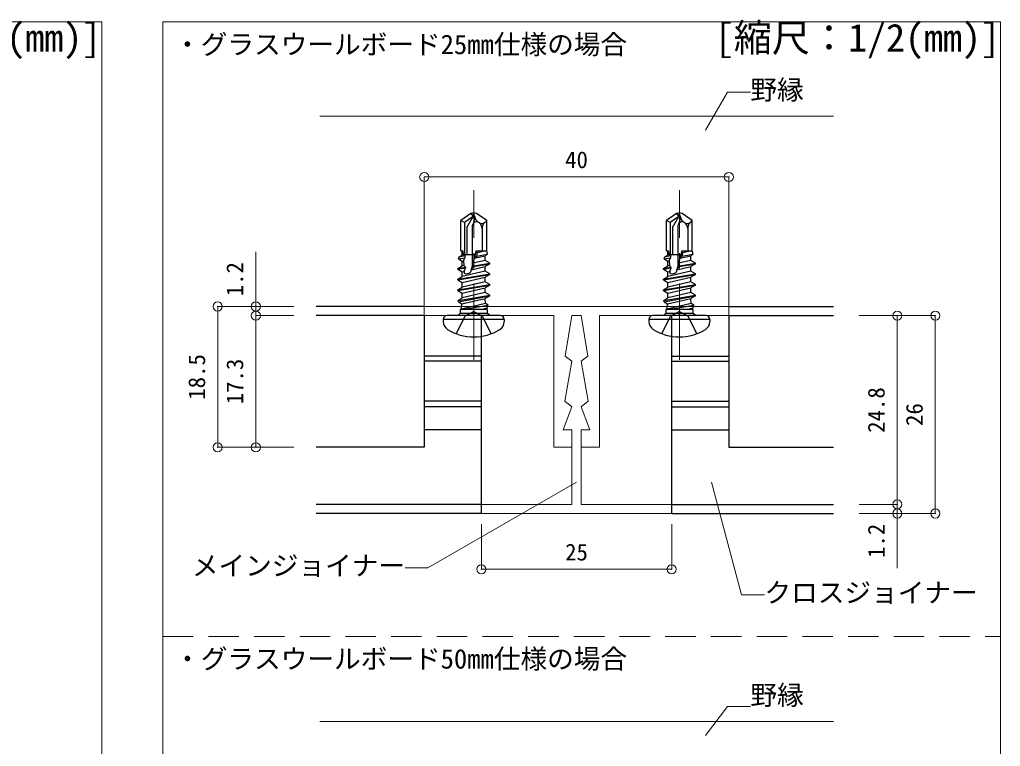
# Model space of a CAD drawing. Units: millimetres on the paper, enlarged 10 times, with parts at other scales. Extents: x -5334 to 1950, y -1347 to 20312.
# Drawn here: x -664 to -20, y -139 to 338 of the extents above; entities that cross this region are included whole.
import ezdxf
from ezdxf.enums import TextEntityAlignment as Align

# ---------------------------------------------------------------- set-up
doc = ezdxf.new("R2010")
doc.units = ezdxf.units.MM
doc.header["$LTSCALE"] = 10
doc.header["$PDMODE"] = 32
doc.header["$PDSIZE"] = 6
doc.linetypes.add('CHAIN1', pattern=[8, 5, -1, 1, -1])
doc.linetypes.add('DASHED2', pattern=[3, 2, -1])
for name, color, linetype, lineweight in [('1-0_中心線', 4, 'CHAIN1', 9), ('1-1_吊り材', 7, 'Continuous', 18), ('1-2_野縁受け', 3, 'Continuous', 18), ('1-3_野縁', 2, 'Continuous', 25), ('1-5_寸法', 4, 'Continuous', 9), ('1-6_文字', 7, 'Continuous', 18), ('1-C_ビス・アンカーボルト・強調図形', 2, 'Continuous', 25), ('F-3_野縁', 3, 'Continuous', 18)]:
    doc.layers.add(name, color=color, linetype=linetype, lineweight=lineweight)
doc.styles.add('ＭＳ ゴシック', font='')
doc.styles.get('ＭＳ ゴシック').set_extended_font_data('MS Gothic')

msp = doc.modelspace()

# ---------------------------------------------------------------- linework, layer by layer
at = {"layer": '1-0_中心線'}
for p, q in [((-365.77, 114.49), (-365.77, 225.99)), ((-230.77, 114.49), (-230.77, 225.99)), ((-398.27, 159.56), (-398.27, 149.49)), ((-198.27, 159.56), (-198.27, 149.49))]:
    msp.add_line(p, q, dxfattribs=at)
at = {"layer": '1-1_吊り材'}
for p, q in [((-466.91, 274.49), (-129.64, 274.49)), ((-466.91, 149.49), (-129.64, 149.49)), ((-466.91, -123.13), (-129.64, -123.13))]:
    msp.add_line(p, q, dxfattribs=at)
at = {"layer": '1-2_野縁受け'}
for p, q in [((-198.27, 149.49), (-398.27, 149.49)), ((-398.27, 149.49), (-398.27, 143.49)), ((-198.27, 149.49), (-198.27, 143.49)), ((-313.27, 143.49), (-398.27, 143.49)), ((-313.27, 143.49), (-313.27, 56.99)), ((-301.41, 143.49), (-305.69, 116.94)), ((-301.27, 143.49), (-295.13, 143.49)), ((-295.13, 143.49), (-290.86, 116.94)), ((-283.27, 143.49), (-283.27, 56.99)), ((-198.27, 143.49), (-283.27, 143.49)), ((-305.69, 116.94), (-301.27, 113.49)), ((-290.86, 116.94), (-295.27, 113.49)), ((-306.01, 87.22), (-301.27, 113.49)), ((-290.54, 87.22), (-295.27, 113.49)), ((-306.01, 87.22), (-301.27, 83.49)), ((-290.54, 87.22), (-295.27, 83.49)), ((-307.02, 68.49), (-301.27, 83.49)), ((-307.02, 68.49), (-301.27, 68.49)), ((-301.27, 68.49), (-301.27, 19.49)), ((-301.27, 56.99), (-313.27, 56.99)), ((-295.27, 56.99), (-283.27, 56.99)), ((-360.77, 19.49), (-301.27, 19.49)), ((-295.27, 19.49), (-235.77, 19.49)), ((-235.77, 19.49), (-235.77, 13.49))]:
    msp.add_line(p, q, dxfattribs=at)
for points in [[(-295.27, 19.49), (-295.27, 68.49), (-289.53, 68.49), (-295.27, 83.49)], [(-360.77, 19.49), (-360.77, 13.49), (-235.77, 13.49)]]:
    msp.add_lwpolyline(points, dxfattribs=at)
at = {"layer": '1-3_野縁'}
for p, q in [((-398.27, 149.49), (-469.31, 149.49)), ((-198.27, 149.49), (-129.64, 149.49)), ((-398.27, 143.49), (-469.31, 143.49)), ((-398.27, 143.49), (-398.27, 56.99)), ((-360.77, 13.49), (-360.77, 143.49)), ((-235.77, 13.49), (-235.77, 143.49)), ((-198.27, 143.49), (-198.27, 56.99)), ((-198.27, 143.49), (-129.64, 143.49)), ((-360.77, 116.94), (-398.27, 116.94)), ((-235.77, 116.94), (-198.27, 116.94)), ((-360.77, 113.49), (-398.27, 113.49)), ((-235.77, 113.49), (-198.27, 113.49)), ((-360.77, 87.22), (-398.27, 87.22)), ((-235.77, 87.22), (-198.27, 87.22)), ((-360.77, 83.49), (-398.27, 83.49)), ((-235.77, 83.49), (-198.27, 83.49)), ((-360.77, 68.49), (-398.27, 68.49)), ((-235.77, 68.49), (-198.27, 68.49)), ((-398.27, 56.99), (-469.31, 56.99)), ((-198.27, 56.99), (-129.64, 56.99)), ((-360.77, 19.49), (-469.31, 19.49)), ((-235.77, 19.49), (-129.64, 19.49)), ((-360.77, 13.49), (-469.31, 13.49)), ((-235.77, 13.49), (-129.64, 13.49))]:
    msp.add_line(p, q, dxfattribs=at)
at = {"layer": '1-5_寸法'}
for p, q in [((-398.27, 234.56), (-398.27, 159.56)), ((-398.27, 234.56), (-198.27, 234.56)), ((-198.27, 234.56), (-198.27, 159.56)), ((-508.83, 185.38), (-508.83, 56.99)), ((-533.83, 149.49), (-508.83, 149.49)), ((-533.83, 149.49), (-533.83, 56.99)), ((-508.83, 149.49), (-483.83, 149.49)), ((-508.83, 143.49), (-483.83, 143.49)), ((-87.72, 143.49), (-112.72, 143.49)), ((-87.72, 143.49), (-87.72, 19.49)), ((-62.72, 143.49), (-87.72, 143.49)), ((-62.72, 143.49), (-62.72, 13.49)), ((-533.83, 56.99), (-508.83, 56.99)), ((-508.83, 56.99), (-483.83, 56.99)), ((-87.72, 19.49), (-112.72, 19.49)), ((-87.72, -22.41), (-87.72, 19.49)), ((-87.72, 13.49), (-112.72, 13.49)), ((-62.72, 13.49), (-87.72, 13.49)), ((-360.77, -23.18), (-360.77, 6.51)), ((-235.77, -23.18), (-235.77, 6.51)), ((-360.77, -23.18), (-235.77, -23.18))]:
    msp.add_line(p, q, dxfattribs=at)
at = {"layer": '1-5_寸法', "color": 7}
for p in [(-398.27, 234.56), (-198.27, 234.56), (-533.83, 149.49), (-508.83, 149.49), (-508.83, 143.49), (-87.72, 143.49), (-62.72, 143.49), (-533.83, 56.99), (-508.83, 56.99), (-87.72, 19.49), (-87.72, 13.49), (-62.72, 13.49), (-360.77, -23.18), (-235.77, -23.18)]:
    msp.add_point(p, dxfattribs=at)
at = {"layer": '1-6_文字'}
for p, q in [((-199.15, 290.27), (-213.63, 265.2)), ((-199.15, 290.27), (-184.15, 290.27)), ((-395.85, -22.26), (-298.41, 34)), ((-189.88, -39.98), (-209.7, 34)), ((-395.85, -22.26), (-410.85, -22.26)), ((-189.88, -39.98), (-174.88, -39.98)), ((-199.15, -113.35), (-213.63, -132.42)), ((-199.15, -113.35), (-184.15, -113.35))]:
    msp.add_line(p, q, dxfattribs=at)
at = {"layer": '1-C_ビス・アンカーボルト・強調図形'}
for p, q in [((-367.58, 210.59), (-374.27, 205.9)), ((-366.22, 208.49), (-371.77, 204.6)), ((-370.27, 201.46), (-366.22, 208.49)), ((-367.58, 210.59), (-366.22, 208.49)), ((-366.22, 208.49), (-365.77, 210.99)), ((-363.97, 210.59), (-365.77, 210.99)), ((-357.27, 205.9), (-363.97, 210.59)), ((-232.58, 210.59), (-239.27, 205.9)), ((-231.22, 208.49), (-236.77, 204.6)), ((-235.27, 201.46), (-231.22, 208.49)), ((-232.58, 210.59), (-231.22, 208.49)), ((-231.22, 208.49), (-230.77, 210.99)), ((-228.97, 210.59), (-230.77, 210.99)), ((-222.27, 205.9), (-228.97, 210.59)), ((-374.27, 185.99), (-374.27, 205.9)), ((-371.77, 204.6), (-374.27, 205.9)), ((-371.77, 204.6), (-371.77, 183.49)), ((-370.27, 201.46), (-370.27, 183.49)), ((-366.03, 203.96), (-366.77, 202.67)), ((-366.77, 202.67), (-366.77, 176.34)), ((-362.24, 204.49), (-362.58, 204.73)), ((-360.27, 200.72), (-360.27, 185.99)), ((-358.52, 204.75), (-357.27, 205.9)), ((-357.27, 185.99), (-357.27, 205.9)), ((-239.27, 185.99), (-239.27, 205.9)), ((-236.77, 204.6), (-239.27, 205.9)), ((-236.77, 204.6), (-236.77, 183.49)), ((-235.27, 201.46), (-235.27, 183.49)), ((-231.03, 203.96), (-231.77, 202.67)), ((-231.77, 202.67), (-231.77, 176.34)), ((-227.24, 204.49), (-227.58, 204.73)), ((-225.27, 200.72), (-225.27, 185.99)), ((-223.52, 204.75), (-222.27, 205.9)), ((-222.27, 185.99), (-222.27, 205.9)), ((-375.76, 180.75), (-375.39, 182.06)), ((-375.76, 180.75), (-371.6, 181.41)), ((-375.76, 180.75), (-373.27, 179.32)), ((-375.39, 182.06), (-373.27, 183.28)), ((-375.39, 182.06), (-371.68, 182.92)), ((-374.27, 185.99), (-372.85, 185.99)), ((-373.27, 183.28), (-373.27, 185.99)), ((-372.71, 183.41), (-373.27, 183.28)), ((-372.85, 185.99), (-372.71, 183.41)), ((-364.85, 183.49), (-372.72, 183.49)), ((-371.68, 182.92), (-372.71, 183.41)), ((-372.5, 179.5), (-371.6, 181.41)), ((-371.68, 182.92), (-371.6, 181.41)), ((-364.17, 185.99), (-367.94, 172.02)), ((-365.48, 181.15), (-358.27, 182.84)), ((-365.48, 181.15), (-364.05, 182.61)), ((-361.75, 185.99), (-364.33, 185.38)), ((-363.44, 184.85), (-364.33, 185.38)), ((-364.17, 185.99), (-357.27, 185.99)), ((-363.44, 184.85), (-364.05, 182.61)), ((-364.05, 182.61), (-356.65, 183.78)), ((-363.44, 184.85), (-358.59, 185.99)), ((-356.65, 183.78), (-358.27, 182.84)), ((-358.27, 179.75), (-358.27, 182.84)), ((-356.65, 183.78), (-357.27, 185.99)), ((-240.76, 180.75), (-240.39, 182.06)), ((-240.76, 180.75), (-236.6, 181.41)), ((-240.76, 180.75), (-238.27, 179.32)), ((-240.39, 182.06), (-238.27, 183.28)), ((-240.39, 182.06), (-236.68, 182.92)), ((-239.27, 185.99), (-237.85, 185.99)), ((-238.27, 183.28), (-238.27, 185.99)), ((-237.71, 183.41), (-238.27, 183.28)), ((-237.85, 185.99), (-237.71, 183.41)), ((-229.85, 183.49), (-237.72, 183.49)), ((-236.68, 182.92), (-237.71, 183.41)), ((-237.5, 179.5), (-236.6, 181.41)), ((-236.68, 182.92), (-236.6, 181.41)), ((-229.17, 185.99), (-232.94, 172.02)), ((-230.48, 181.15), (-223.27, 182.84)), ((-230.48, 181.15), (-229.05, 182.61)), ((-226.75, 185.99), (-229.33, 185.38)), ((-228.44, 184.85), (-229.33, 185.38)), ((-229.17, 185.99), (-222.27, 185.99)), ((-228.44, 184.85), (-229.05, 182.61)), ((-229.05, 182.61), (-221.65, 183.78)), ((-228.44, 184.85), (-223.59, 185.99)), ((-221.65, 183.78), (-223.27, 182.84)), ((-223.27, 179.75), (-223.27, 182.84)), ((-221.65, 183.78), (-222.27, 185.99)), ((-376.27, 174.5), (-373.27, 176.23)), ((-376.27, 174.5), (-371.27, 175.34)), ((-376.27, 174), (-371.24, 174.84)), ((-376.27, 174), (-376.27, 174.5)), ((-376.27, 174), (-373.27, 172.27)), ((-373.27, 179.32), (-372.5, 179.5)), ((-373.27, 176.23), (-373.27, 179.32)), ((-372.33, 176.45), (-373.27, 176.23)), ((-372.5, 179.5), (-372.33, 176.45)), ((-371.27, 175.34), (-372.33, 176.45)), ((-372.11, 172.54), (-371.24, 174.84)), ((-371.27, 175.34), (-371.24, 174.84)), ((-367.51, 173.62), (-358.27, 175.79)), ((-367.51, 173.62), (-365.9, 175.74)), ((-358.27, 179.75), (-366.37, 177.85)), ((-365.77, 176.26), (-366.37, 177.85)), ((-365.9, 175.74), (-355.27, 177.52)), ((-365.76, 176.26), (-365.9, 175.74)), ((-355.27, 177.52), (-358.27, 175.79)), ((-358.27, 172.7), (-358.27, 175.79)), ((-355.27, 177.52), (-355.27, 178.02)), ((-241.27, 174.5), (-238.27, 176.23)), ((-241.27, 174.5), (-236.27, 175.34)), ((-241.27, 174), (-236.24, 174.84)), ((-241.27, 174), (-241.27, 174.5)), ((-241.27, 174), (-238.27, 172.27)), ((-238.27, 179.32), (-237.5, 179.5)), ((-238.27, 176.23), (-238.27, 179.32)), ((-237.33, 176.45), (-238.27, 176.23)), ((-237.5, 179.5), (-237.33, 176.45)), ((-236.27, 175.34), (-237.33, 176.45)), ((-237.11, 172.54), (-236.24, 174.84)), ((-236.27, 175.34), (-236.24, 174.84)), ((-232.51, 173.62), (-223.27, 175.79)), ((-232.51, 173.62), (-230.9, 175.74)), ((-223.27, 179.75), (-231.37, 177.85)), ((-230.77, 176.26), (-231.37, 177.85)), ((-230.9, 175.74), (-220.27, 177.52)), ((-230.76, 176.26), (-230.9, 175.74)), ((-220.27, 177.52), (-223.27, 175.79)), ((-223.27, 172.7), (-223.27, 175.79)), ((-220.27, 177.52), (-220.27, 178.02)), ((-376.27, 166.95), (-355.27, 170.47)), ((-376.27, 167.45), (-373.27, 169.18)), ((-376.27, 166.95), (-376.27, 167.45)), ((-358.27, 172.7), (-373.27, 169.18)), ((-373.27, 172.27), (-372.11, 172.54)), ((-373.27, 169.18), (-373.27, 172.27)), ((-373.27, 165.22), (-358.27, 168.74)), ((-372.11, 172.54), (-372.04, 171.31)), ((-355.27, 170.47), (-358.27, 168.74)), ((-358.27, 165.65), (-358.27, 168.74)), ((-355.27, 170.47), (-355.27, 170.97)), ((-241.27, 166.95), (-220.27, 170.47)), ((-241.27, 167.45), (-238.27, 169.18)), ((-241.27, 166.95), (-241.27, 167.45)), ((-223.27, 172.7), (-238.27, 169.18)), ((-238.27, 172.27), (-237.11, 172.54)), ((-238.27, 169.18), (-238.27, 172.27)), ((-238.27, 165.22), (-223.27, 168.74)), ((-237.11, 172.54), (-237.04, 171.31)), ((-220.27, 170.47), (-223.27, 168.74)), ((-223.27, 165.65), (-223.27, 168.74)), ((-220.27, 170.47), (-220.27, 170.97)), ((-376.27, 166.95), (-373.27, 165.22)), ((-376.27, 159.9), (-355.27, 163.42)), ((-376.27, 160.4), (-373.27, 162.13)), ((-358.27, 165.65), (-373.27, 162.13)), ((-373.27, 162.13), (-373.27, 165.22)), ((-373.27, 158.17), (-358.27, 161.69)), ((-355.27, 163.42), (-358.27, 161.69)), ((-358.27, 158.6), (-358.27, 161.69)), ((-355.27, 163.42), (-355.27, 163.92)), ((-241.27, 166.95), (-238.27, 165.22)), ((-241.27, 159.9), (-220.27, 163.42)), ((-241.27, 160.4), (-238.27, 162.13)), ((-223.27, 165.65), (-238.27, 162.13)), ((-238.27, 162.13), (-238.27, 165.22)), ((-238.27, 158.17), (-223.27, 161.69)), ((-220.27, 163.42), (-223.27, 161.69)), ((-223.27, 158.6), (-223.27, 161.69)), ((-220.27, 163.42), (-220.27, 163.92)), ((-376.27, 159.9), (-376.27, 160.4)), ((-376.27, 159.9), (-373.27, 158.17)), ((-376.03, 153.49), (-373.27, 155.08)), ((-375.82, 152.58), (-355.27, 156.37)), ((-373.5, 151.25), (-358.27, 154.64)), ((-358.27, 158.6), (-373.27, 155.08)), ((-373.27, 155.08), (-373.27, 158.17)), ((-355.27, 156.37), (-358.27, 154.64)), ((-358.27, 154.54), (-358.27, 154.64)), ((-355.27, 156.37), (-355.27, 156.87)), ((-241.27, 159.9), (-241.27, 160.4)), ((-241.27, 159.9), (-238.27, 158.17)), ((-241.03, 153.49), (-238.27, 155.08)), ((-240.82, 152.58), (-220.27, 156.37)), ((-238.5, 151.25), (-223.27, 154.64)), ((-223.27, 158.6), (-238.27, 155.08)), ((-238.27, 155.08), (-238.27, 158.17)), ((-220.27, 156.37), (-223.27, 154.64)), ((-223.27, 154.54), (-223.27, 154.64)), ((-220.27, 156.37), (-220.27, 156.87)), ((-375.82, 152.58), (-376.03, 153.49)), ((-375.82, 152.58), (-373.5, 151.25)), ((-358.06, 151.43), (-373.75, 147.76)), ((-373.75, 147.76), (-373.5, 151.25)), ((-361, 147.49), (-356.68, 148.51)), ((-358.06, 151.43), (-358.27, 154.54)), ((-356.68, 148.51), (-357.81, 147.86)), ((-356.68, 148.51), (-356.25, 150.38)), ((-240.82, 152.58), (-241.03, 153.49)), ((-240.82, 152.58), (-238.5, 151.25)), ((-223.06, 151.43), (-238.75, 147.76)), ((-238.75, 147.76), (-238.5, 151.25)), ((-226, 147.49), (-221.68, 148.51)), ((-223.06, 151.43), (-223.27, 154.54)), ((-221.68, 148.51), (-222.81, 147.86)), ((-221.68, 148.51), (-221.25, 150.38)), ((-348.27, 143.49), (-383.27, 143.49)), ((-377.27, 131.59), (-371.5, 143.17)), ((-376.27, 143.49), (-374.69, 145.07)), ((-374.69, 145.07), (-356.86, 145.07)), ((-365.77, 146.22), (-371.5, 143.17)), ((-365.77, 146.22), (-360.05, 143.17)), ((-354.27, 131.59), (-360.05, 143.17)), ((-359.33, 147.49), (-357.81, 147.86)), ((-357.78, 147.49), (-357.81, 147.86)), ((-356.92, 147.49), (-356.86, 145.07)), ((-355.27, 143.49), (-356.86, 145.07)), ((-213.27, 143.49), (-248.27, 143.49)), ((-242.27, 131.59), (-236.5, 143.17)), ((-241.27, 143.49), (-239.69, 145.07)), ((-239.69, 145.07), (-221.86, 145.07)), ((-230.77, 146.22), (-236.5, 143.17)), ((-230.77, 146.22), (-225.05, 143.17)), ((-219.27, 131.59), (-225.05, 143.17)), ((-224.33, 147.49), (-222.81, 147.86)), ((-222.78, 147.49), (-222.81, 147.86)), ((-221.92, 147.49), (-221.86, 145.07)), ((-220.27, 143.49), (-221.86, 145.07)), ((-345.77, 140.99), (-385.77, 140.99)), ((-385.77, 140.99), (-385.77, 139.49)), ((-345.77, 140.99), (-345.77, 139.49)), ((-210.77, 140.99), (-250.77, 140.99)), ((-250.77, 140.99), (-250.77, 139.49)), ((-210.77, 140.99), (-210.77, 139.49))]:
    msp.add_line(p, q, dxfattribs=at)
for points in [[(-365.28, 208.78), (-365.77, 210.99), (-367.58, 210.59)], [(-230.28, 208.78), (-230.77, 210.99), (-232.58, 210.59)], [(-365.77, 176.26), (-355.27, 178.02), (-358.27, 179.75)], [(-230.77, 176.26), (-220.27, 178.02), (-223.27, 179.75)], [(-376.27, 167.45), (-355.27, 170.97), (-358.27, 172.7)], [(-241.27, 167.45), (-220.27, 170.97), (-223.27, 172.7)], [(-376.27, 160.4), (-355.27, 163.92), (-358.27, 165.65)], [(-241.27, 160.4), (-220.27, 163.92), (-223.27, 165.65)], [(-376.03, 153.49), (-355.27, 156.87), (-358.27, 158.6)], [(-241.03, 153.49), (-220.27, 156.87), (-223.27, 158.6)], [(-373.34, 147.49), (-356.25, 150.38), (-358.06, 151.43)], [(-238.34, 147.49), (-221.25, 150.38), (-223.06, 151.43)], [(-356.92, 147.49), (-374.62, 147.49), (-374.69, 145.07)], [(-221.92, 147.49), (-239.62, 147.49), (-239.69, 145.07)]]:
    msp.add_lwpolyline(points, dxfattribs=at)
at = {"layer": '1-C_ビス・アンカーボルト・強調図形', "color": 3, "lineweight": 18}
for points in [[(-366.27, 143.49), (-365.77, 144.49), (-365.27, 143.49)], [(-231.27, 143.49), (-230.77, 144.49), (-230.27, 143.49)]]:
    msp.add_lwpolyline(points, dxfattribs=at)
at = {"layer": '1-C_ビス・アンカーボルト・強調図形'}
for centre, radius, start, end in [((-371.85, 207.32), 6.72, 330, 12.5), ((-358.72, 210.23), 6.72, 192.5, 235), ((-236.85, 207.32), 6.72, 330, 12.5), ((-223.72, 210.23), 6.72, 192.5, 235), ((-363.95, 202.77), 2.4, 55, 150), ((-364.88, 200.72), 4.61, 0, 55), ((-360.53, 206.92), 2.97, 235, 312.84567), ((-354.78, 200.72), 5.49, 132.84567, 180), ((-228.95, 202.77), 2.4, 55, 150), ((-229.88, 200.72), 4.61, 0, 55), ((-225.53, 206.92), 2.97, 235, 312.84567), ((-219.78, 200.72), 5.49, 132.84567, 180), ((-370.52, 174.74), 3.75, 246.07927, 313.54462), ((-235.52, 174.74), 3.75, 246.07927, 313.54462), ((-383.27, 140.99), 2.5, 90, 180), ((-348.27, 140.99), 2.5, 0, 90), ((-248.27, 140.99), 2.5, 90, 180), ((-213.27, 140.99), 2.5, 0, 90), ((-379.77, 139.49), 6, 180, 238.10921), ((-351.77, 139.49), 6, 301.89079, 0), ((-244.77, 139.49), 6, 180, 238.10921), ((-216.77, 139.49), 6, 301.89079, 0), ((-365.77, 161.99), 32.5, 238.10921, 301.89079), ((-230.77, 161.99), 32.5, 238.10921, 301.89079)]:
    msp.add_arc(centre, radius, start, end, dxfattribs=at)
at = {"layer": 'F-3_野縁'}
for p, q in [((-20, 336.37), (-570, 336.37)), ((-570, 336.37), (-570, -593.4)), ((-20, 336.37), (-20, -593.4))]:
    msp.add_line(p, q, dxfattribs=at)
at = {"layer": 'F-3_野縁', "linetype": 'DASHED2'}
msp.add_line((-570, -67.25), (-20, -67.25), dxfattribs=at)
at = {"layer": 'F-3_野縁'}
msp.add_lwpolyline([(-1910, 336.37), (-610, 336.37), (-610, -593.4)], dxfattribs=at)

# ---------------------------------------------------------------- texts
at = {"layer": '1-5_寸法', "style": 'ＭＳ ゴシック'}
for s, p in [('40', (-305.77, 237.06)), ('25', (-305.77, -20.68))]:
    msp.add_text(s, height=11, dxfattribs=at).set_placement(p, align=Align.BOTTOM_LEFT)
for s, p in [('1.2', (-513.83, 156.18)), ('18.5', (-538.83, 88.24)), ('17.3', (-513.83, 85.24)), ('24.8', (-92.72, 66.49)), ('26', (-67.72, 70.99)), ('1.2', (-92.72, -15.71))]:
    msp.add_text(s, height=11, rotation=90, dxfattribs=at).set_placement(p, align=Align.BOTTOM_LEFT)
at = {"layer": '1-6_文字', "style": 'ＭＳ ゴシック'}
for s, p in [('・グラスウールボード25mm仕様の場合', (-562.5, 311.37)), ('野縁', (-184.15, 281.52)), ('メインジョイナー', (-550.85, -31.01)), ('クロスジョイナー', (-174.88, -48.73)), ('・グラスウールボード50mm仕様の場合', (-562.5, -92.25)), ('野縁', (-184.15, -116.1))]:
    msp.add_text(s, height=12.83, dxfattribs=at).set_placement(p, align=Align.BOTTOM_LEFT)
at = {"layer": 'F-3_野縁', "color": 7, "style": 'ＭＳ ゴシック'}
for s, p in [('[縮尺：1/30(mm)]', (-810, 311.37)), ('[縮尺：1/2(mm)]', (-207.5, 311.37))]:
    msp.add_text(s, height=18.33, dxfattribs=at).set_placement(p, align=Align.BOTTOM_LEFT)

doc.saveas('drawing.dxf')
